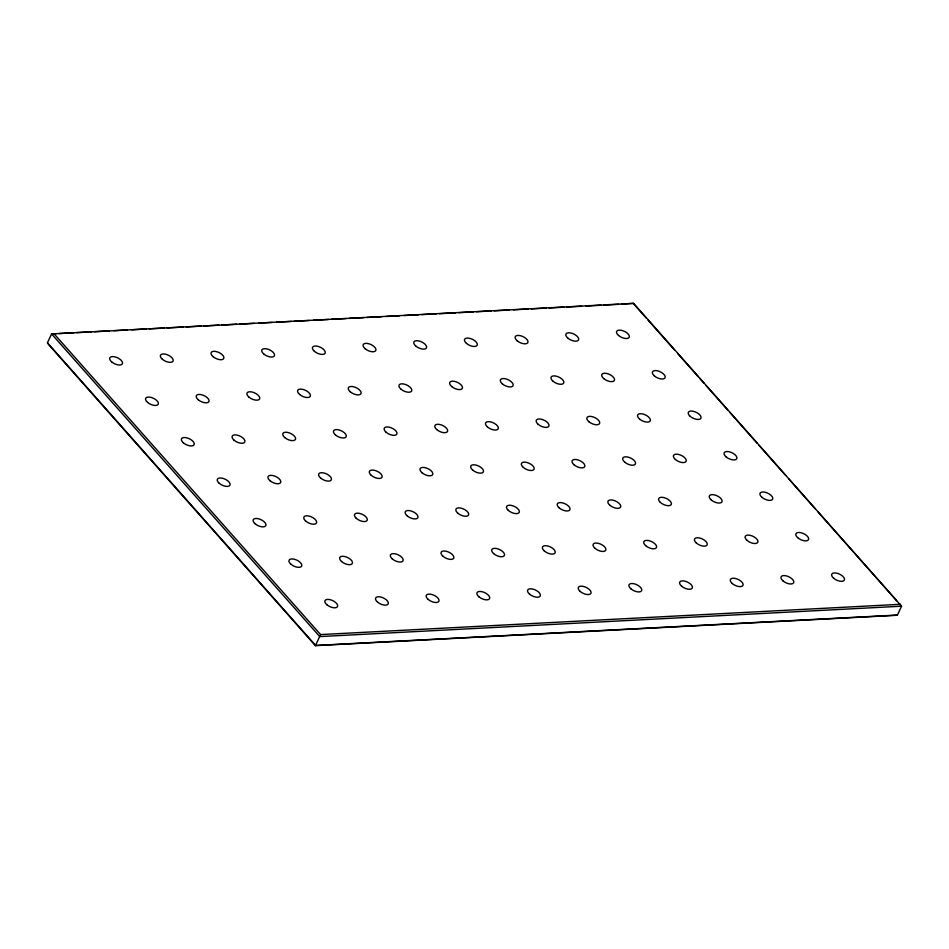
<?xml version="1.0" encoding="UTF-8"?>
<svg xmlns="http://www.w3.org/2000/svg" width="949" height="949" viewBox="0 0 949 949"><rect width="100%" height="100%" fill="white"/><g stroke="black" fill="none" stroke-linecap="round" stroke-linejoin="round"><path stroke-width="1.42" d="M53.903 333.621L320.584 634.584L315.412 645.652L48.731 344.689L47.45 342.791L51.578 333.941L633.588 303.348L901.55 606.209L897.422 615.059L895.097 615.379L315.412 645.652M621.536 304.166L633.588 303.348M56.027 333.704L51.578 333.941L319.754 636.589L901.55 606.209L899.581 603.991M58.98 333.55L73.785 332.779M76.75 332.624L91.555 331.853M94.509 331.699L109.313 330.916M113.761 330.691L127.083 329.991M131.52 329.766L146.324 328.983M149.29 328.829L164.094 328.057M167.048 327.903L183.335 327.061M186.301 326.895L201.105 326.124M204.059 325.97L218.863 325.199M221.829 325.044L236.633 324.273M239.587 324.119L254.391 323.348M258.84 323.111L272.161 322.411M276.598 322.186L291.402 321.414M294.368 321.26L309.172 320.489M313.609 320.252L328.413 319.481M331.379 319.327L346.183 318.556M349.137 318.401L363.942 317.618M366.907 317.464L381.712 316.693M386.148 316.468L399.47 315.768M403.918 315.531L418.723 314.76M421.676 314.605L436.481 313.834M439.446 313.68L455.734 312.826M458.687 312.672L473.492 311.901M476.457 311.747L491.262 310.975M494.215 310.821L509.02 310.05M513.468 309.813L528.273 309.042M531.226 308.888L546.031 308.117M548.996 307.962L563.801 307.191M566.755 307.037L581.559 306.254M586.008 306.029L600.812 305.258M603.766 305.103L618.57 304.321M320.584 634.584L900.269 604.311M897.422 615.059L315.626 645.45L47.45 342.791M633.374 303.55L646.15 317.962M648.108 320.181L674.632 350.11M677.586 353.443L698.215 376.717M700.172 378.936L704.099 383.372M706.068 385.591L727.681 409.98M729.639 412.198L757.148 443.242M759.117 445.461L785.642 475.39M788.583 478.711L815.108 508.652M818.05 511.974L896.639 600.67M183.394 442.863A6.963 3.345 25 0 0 194.118 444.701A6.963 3.345 25 0 0 185.921 437.643A6.963 3.345 25 0 0 183.394 442.863M219.255 483.326A6.963 3.345 25 0 0 229.966 485.164A6.963 3.345 25 0 0 221.781 478.106A6.963 3.345 25 0 0 219.255 483.326M254.878 523.575A6.963 3.345 25 0 0 265.744 525.782A6.963 3.345 25 0 0 257.95 518.64A6.963 3.345 25 0 0 254.878 523.575M263.763 354.001A6.963 3.345 25 0 0 274.451 355.804A6.963 3.345 25 0 0 266.23 348.769A6.963 3.345 25 0 0 263.763 354.001M442.863 556.173A6.963 3.345 25 0 0 453.681 558.249A6.963 3.345 25 0 0 445.745 551.144A6.963 3.345 25 0 0 442.863 556.173M335.448 434.915A6.963 3.345 25 0 0 346.16 436.754A6.963 3.345 25 0 0 337.974 429.707A6.963 3.345 25 0 0 335.448 434.915M457.608 512.994A6.963 3.345 25 0 0 468.474 515.188A6.963 3.345 25 0 0 460.68 508.047A6.963 3.345 25 0 0 457.608 512.994M386.136 432.269A6.963 3.345 25 0 0 396.848 434.108A6.963 3.345 25 0 0 388.651 427.062A6.963 3.345 25 0 0 386.136 432.269M350.276 391.807A6.963 3.345 25 0 0 360.988 393.645A6.963 3.345 25 0 0 352.803 386.587A6.963 3.345 25 0 0 350.276 391.807M493.539 553.528A6.963 3.345 25 0 0 504.358 555.604A6.963 3.345 25 0 0 496.434 548.498A6.963 3.345 25 0 0 493.539 553.528M421.985 472.732A6.963 3.345 25 0 0 432.697 474.571A6.963 3.345 25 0 0 424.511 467.525A6.963 3.345 25 0 0 421.985 472.732M147.546 402.388A6.963 3.345 25 0 0 158.258 404.227A6.963 3.345 25 0 0 150.061 397.18A6.963 3.345 25 0 0 147.546 402.388M428.213 599.448A6.963 3.345 25 0 0 438.913 601.251A6.963 3.345 25 0 0 430.68 594.204A6.963 3.345 25 0 0 428.213 599.448M213.074 356.658A6.963 3.345 25 0 0 223.774 358.449A6.963 3.345 25 0 0 215.542 351.415A6.963 3.345 25 0 0 213.074 356.658M284.759 437.56A6.963 3.345 25 0 0 295.483 439.399A6.963 3.345 25 0 0 287.286 432.353A6.963 3.345 25 0 0 284.759 437.56M478.901 596.802A6.963 3.345 25 0 0 489.589 598.605A6.963 3.345 25 0 0 481.368 591.559A6.963 3.345 25 0 0 478.901 596.802M406.919 515.639A6.963 3.345 25 0 0 417.785 517.834A6.963 3.345 25 0 0 410.004 510.692A6.963 3.345 25 0 0 406.919 515.639M371.308 475.378A6.963 3.345 25 0 0 382.02 477.217A6.963 3.345 25 0 0 373.823 470.17A6.963 3.345 25 0 0 371.308 475.378M681.631 586.221A6.963 3.345 25 0 0 692.319 588.012A6.963 3.345 25 0 0 684.099 580.978A6.963 3.345 25 0 0 681.631 586.221M609.649 505.058A6.963 3.345 25 0 0 620.516 507.252A6.963 3.345 25 0 0 612.734 500.111A6.963 3.345 25 0 0 609.649 505.058M538.178 424.333A6.963 3.345 25 0 0 548.89 426.172A6.963 3.345 25 0 0 540.705 419.114A6.963 3.345 25 0 0 538.178 424.333M502.318 383.859A6.963 3.345 25 0 0 513.041 385.697A6.963 3.345 25 0 0 504.844 378.651A6.963 3.345 25 0 0 502.318 383.859M645.593 545.592A6.963 3.345 25 0 0 656.411 547.668A6.963 3.345 25 0 0 648.487 540.55A6.963 3.345 25 0 0 645.593 545.592M574.038 464.796A6.963 3.345 25 0 0 584.75 466.635A6.963 3.345 25 0 0 576.553 459.577A6.963 3.345 25 0 0 574.038 464.796M517.169 340.774A6.963 3.345 25 0 0 527.869 342.577A6.963 3.345 25 0 0 519.637 335.531A6.963 3.345 25 0 0 517.169 340.774M732.308 583.564A6.963 3.345 25 0 0 743.008 585.367A6.963 3.345 25 0 0 734.775 578.332A6.963 3.345 25 0 0 732.308 583.564M660.338 502.401A6.963 3.345 25 0 0 671.204 504.607A6.963 3.345 25 0 0 663.41 497.466A6.963 3.345 25 0 0 660.338 502.401M299.587 394.452A6.963 3.345 25 0 0 310.299 396.291A6.963 3.345 25 0 0 302.114 389.232A6.963 3.345 25 0 0 299.587 394.452M314.439 351.355A6.963 3.345 25 0 0 325.139 353.158A6.963 3.345 25 0 0 316.907 346.124A6.963 3.345 25 0 0 314.439 351.355M529.578 594.157A6.963 3.345 25 0 0 540.278 595.96A6.963 3.345 25 0 0 532.045 588.914A6.963 3.345 25 0 0 529.578 594.157M711.026 499.755A6.963 3.345 25 0 0 721.892 501.962A6.963 3.345 25 0 0 714.099 494.809A6.963 3.345 25 0 0 711.026 499.755M639.543 419.031A6.963 3.345 25 0 0 650.255 420.87A6.963 3.345 25 0 0 642.07 413.823A6.963 3.345 25 0 0 639.543 419.031M603.694 378.568A6.963 3.345 25 0 0 614.406 380.407A6.963 3.345 25 0 0 606.209 373.36A6.963 3.345 25 0 0 603.694 378.568M675.403 459.506A6.963 3.345 25 0 0 686.115 461.344A6.963 3.345 25 0 0 677.918 454.286A6.963 3.345 25 0 0 675.403 459.506M618.534 335.472A6.963 3.345 25 0 0 629.234 337.275A6.963 3.345 25 0 0 621.002 330.24A6.963 3.345 25 0 0 618.534 335.472M833.673 578.273A6.963 3.345 25 0 0 844.373 580.076A6.963 3.345 25 0 0 836.14 573.03A6.963 3.345 25 0 0 833.673 578.273M761.703 497.11A6.963 3.345 25 0 0 772.569 499.304A6.963 3.345 25 0 0 764.775 492.163A6.963 3.345 25 0 0 761.703 497.11M690.231 416.386A6.963 3.345 25 0 0 700.943 418.224A6.963 3.345 25 0 0 692.746 411.178A6.963 3.345 25 0 0 690.231 416.386M654.371 375.923A6.963 3.345 25 0 0 665.083 377.761A6.963 3.345 25 0 0 656.898 370.703A6.963 3.345 25 0 0 654.371 375.923M320.62 478.035A6.963 3.345 25 0 0 331.331 479.874A6.963 3.345 25 0 0 323.146 472.816A6.963 3.345 25 0 0 320.62 478.035M356.243 518.284A6.963 3.345 25 0 0 367.109 520.479A6.963 3.345 25 0 0 359.315 513.338A6.963 3.345 25 0 0 356.243 518.284M451.641 386.516A6.963 3.345 25 0 0 462.353 388.343A6.963 3.345 25 0 0 454.168 381.296A6.963 3.345 25 0 0 451.641 386.516M594.904 548.237A6.963 3.345 25 0 0 605.723 550.313A6.963 3.345 25 0 0 597.799 543.196A6.963 3.345 25 0 0 594.904 548.237M523.35 467.442A6.963 3.345 25 0 0 534.062 469.281A6.963 3.345 25 0 0 525.876 462.234A6.963 3.345 25 0 0 523.35 467.442M466.493 343.419A6.963 3.345 25 0 0 477.193 345.222A6.963 3.345 25 0 0 468.96 338.176A6.963 3.345 25 0 0 466.493 343.419M305.554 520.93A6.963 3.345 25 0 0 316.42 523.136A6.963 3.345 25 0 0 308.639 515.983A6.963 3.345 25 0 0 305.554 520.93M269.943 480.68A6.963 3.345 25 0 0 280.655 482.519A6.963 3.345 25 0 0 272.458 475.461A6.963 3.345 25 0 0 269.943 480.68M234.083 440.206A6.963 3.345 25 0 0 244.795 442.044A6.963 3.345 25 0 0 236.609 434.998A6.963 3.345 25 0 0 234.083 440.206M198.222 399.743A6.963 3.345 25 0 0 208.934 401.581A6.963 3.345 25 0 0 200.749 394.535A6.963 3.345 25 0 0 198.222 399.743M248.911 397.097A6.963 3.345 25 0 0 259.623 398.936A6.963 3.345 25 0 0 251.426 391.878A6.963 3.345 25 0 0 248.911 397.097M365.128 348.71A6.963 3.345 25 0 0 375.816 350.513A6.963 3.345 25 0 0 367.595 343.467A6.963 3.345 25 0 0 365.128 348.71M580.266 591.512A6.963 3.345 25 0 0 590.954 593.315A6.963 3.345 25 0 0 582.733 586.268A6.963 3.345 25 0 0 580.266 591.512M508.284 510.348A6.963 3.345 25 0 0 519.15 512.543A6.963 3.345 25 0 0 511.369 505.402A6.963 3.345 25 0 0 508.284 510.348M436.813 429.624A6.963 3.345 25 0 0 447.525 431.463A6.963 3.345 25 0 0 439.34 424.405A6.963 3.345 25 0 0 436.813 429.624M326.847 604.738A6.963 3.345 25 0 0 337.547 606.541A6.963 3.345 25 0 0 329.315 599.507A6.963 3.345 25 0 0 326.847 604.738M111.709 361.949A6.963 3.345 25 0 0 122.409 363.752A6.963 3.345 25 0 0 114.177 356.705A6.963 3.345 25 0 0 111.709 361.949M290.809 564.121A6.963 3.345 25 0 0 301.628 566.197A6.963 3.345 25 0 0 293.704 559.08A6.963 3.345 25 0 0 290.809 564.121M162.398 359.303A6.963 3.345 25 0 0 173.086 361.106A6.963 3.345 25 0 0 164.865 354.06A6.963 3.345 25 0 0 162.398 359.303M341.498 561.476A6.963 3.345 25 0 0 352.304 563.552A6.963 3.345 25 0 0 344.38 556.434A6.963 3.345 25 0 0 341.498 561.476M377.536 602.093A6.963 3.345 25 0 0 388.224 603.896A6.963 3.345 25 0 0 380.003 596.862A6.963 3.345 25 0 0 377.536 602.093M392.174 558.819A6.963 3.345 25 0 0 402.993 560.906A6.963 3.345 25 0 0 395.069 553.789A6.963 3.345 25 0 0 392.174 558.819M400.952 389.161A6.963 3.345 25 0 0 411.664 391A6.963 3.345 25 0 0 403.479 383.942A6.963 3.345 25 0 0 400.952 389.161M544.228 550.883A6.963 3.345 25 0 0 555.046 552.959A6.963 3.345 25 0 0 547.11 545.841A6.963 3.345 25 0 0 544.228 550.883M472.673 470.087A6.963 3.345 25 0 0 483.385 471.926A6.963 3.345 25 0 0 475.188 464.88A6.963 3.345 25 0 0 472.673 470.087M415.804 346.065A6.963 3.345 25 0 0 426.504 347.868A6.963 3.345 25 0 0 418.272 340.821A6.963 3.345 25 0 0 415.804 346.065M630.943 588.866A6.963 3.345 25 0 0 641.643 590.669A6.963 3.345 25 0 0 633.41 583.623A6.963 3.345 25 0 0 630.943 588.866M558.973 507.703A6.963 3.345 25 0 0 569.839 509.898A6.963 3.345 25 0 0 562.045 502.756A6.963 3.345 25 0 0 558.973 507.703M487.501 426.979A6.963 3.345 25 0 0 498.213 428.818A6.963 3.345 25 0 0 490.016 421.759A6.963 3.345 25 0 0 487.501 426.979M588.866 421.688A6.963 3.345 25 0 0 599.578 423.527A6.963 3.345 25 0 0 591.381 416.469A6.963 3.345 25 0 0 588.866 421.688M553.006 381.213A6.963 3.345 25 0 0 563.718 383.052A6.963 3.345 25 0 0 555.533 376.006A6.963 3.345 25 0 0 553.006 381.213M696.269 542.947A6.963 3.345 25 0 0 707.088 545.023A6.963 3.345 25 0 0 699.164 537.905A6.963 3.345 25 0 0 696.269 542.947M624.715 462.151A6.963 3.345 25 0 0 635.427 463.99A6.963 3.345 25 0 0 627.242 456.932A6.963 3.345 25 0 0 624.715 462.151M567.858 338.129A6.963 3.345 25 0 0 578.558 339.932A6.963 3.345 25 0 0 570.325 332.885A6.963 3.345 25 0 0 567.858 338.129M746.958 540.301A6.963 3.345 25 0 0 757.776 542.377A6.963 3.345 25 0 0 749.852 535.26A6.963 3.345 25 0 0 746.958 540.301M782.996 580.918A6.963 3.345 25 0 0 793.684 582.722A6.963 3.345 25 0 0 785.464 575.687A6.963 3.345 25 0 0 782.996 580.918M797.635 537.644A6.963 3.345 25 0 0 808.453 539.732A6.963 3.345 25 0 0 800.529 532.614A6.963 3.345 25 0 0 797.635 537.644M726.08 456.86A6.963 3.345 25 0 0 736.792 458.699A6.963 3.345 25 0 0 728.607 451.641A6.963 3.345 25 0 0 726.08 456.86"/></g></svg>
